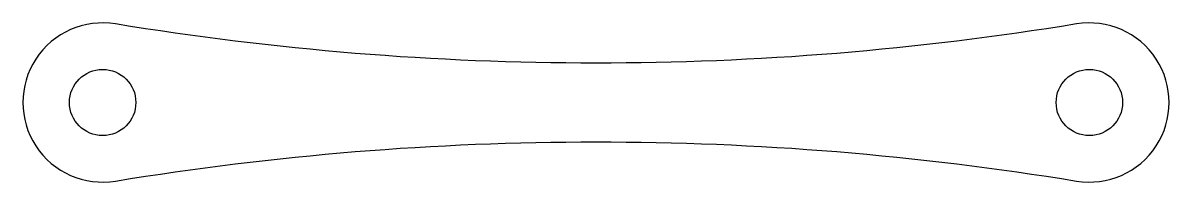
# Model space of a CAD drawing. Header units: millimetres. Extents: x -66.9 to 5, y -5 to 5.
import ezdxf

# ---------------------------------------------------------------- set-up
doc = ezdxf.new("R2010")
doc.units = ezdxf.units.MM

msp = doc.modelspace()

# ---------------------------------------------------------------- linework, layer by layer
msp.add_lwpolyline([(-0.811, -4.934, 1.177914), (-0.811, 4.934, -0.08169), (-61.089, 4.934, 1.177914), (-61.089, -4.934, -0.08169)], format="xyb", close=True)
for centre in [(-61.9, 0), (0, 0)]:
    msp.add_circle(centre, 2.083)

doc.saveas('drawing.dxf')
